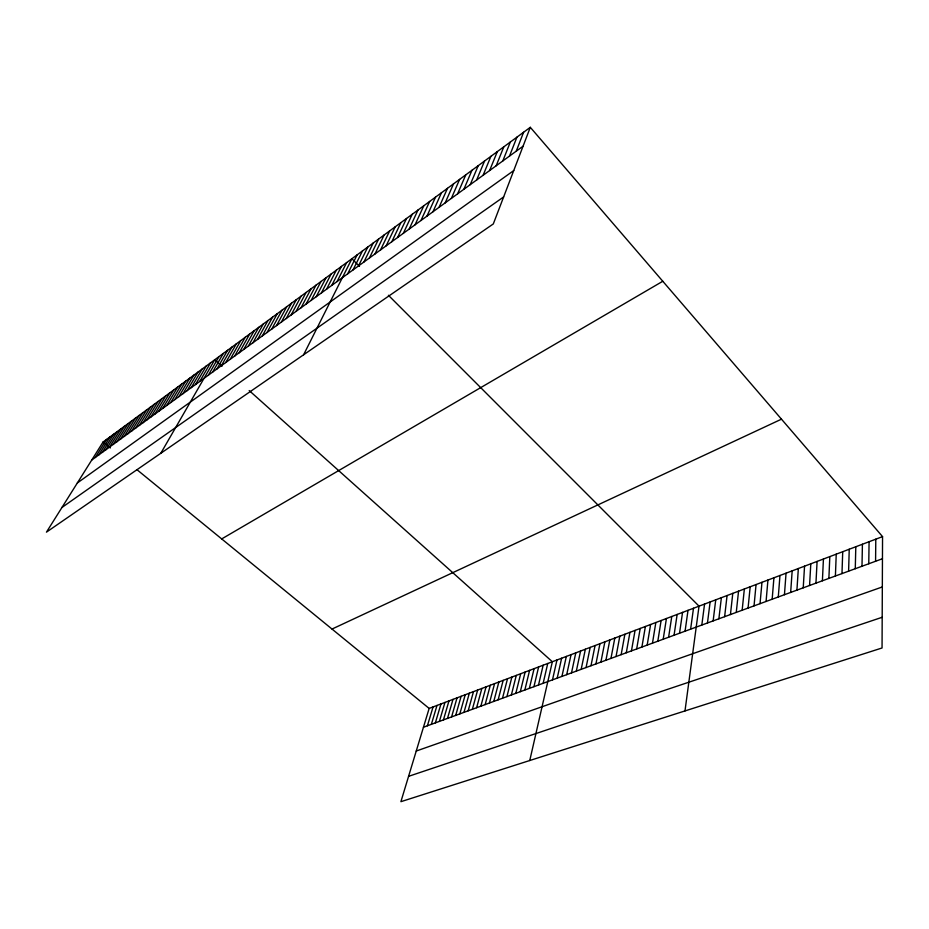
<?xml version="1.0" encoding="UTF-8"?>
<svg xmlns="http://www.w3.org/2000/svg" width="929" height="929" viewBox="0 0 929 929"><rect width="100%" height="100%" fill="white"/><g stroke="black" fill="none" stroke-linecap="round" stroke-linejoin="round"><path stroke-width="1.39" d="M882.55 536.614L882.051 647.977L400.898 801.681L429.152 708.421L882.55 536.614L530.296 127.319L103.073 442.007L46.45 532.154L493.299 223.947L530.296 127.319M875.582 561.255L875.792 539.168M868.766 563.764L869.079 541.712M861.996 566.249L862.414 544.243M855.272 568.711L855.806 546.74M848.607 571.161L849.234 549.236M841.976 573.588L842.719 551.71M835.403 576.003L836.239 554.16M828.877 578.407L829.818 556.599M822.397 580.788L823.431 559.014M815.952 583.145L817.09 561.418M809.565 585.491L810.796 563.798M803.225 587.825L804.549 566.167M796.919 590.136L798.336 568.525M790.66 592.435L792.17 570.859M784.448 594.711L786.05 573.181M778.281 596.975L779.965 575.481M772.162 599.228L773.927 577.768M766.077 601.458L767.935 580.044M760.027 603.676L761.977 582.297M754.034 605.882L756.055 584.538M748.066 608.065L750.179 586.768M742.155 610.237L744.35 588.974M736.267 612.397L738.543 591.181M730.438 614.545L732.784 593.364M724.632 616.67L727.07 595.524M718.872 618.784L721.38 597.684M713.147 620.886L715.736 599.82M707.468 622.976L710.128 601.946M701.825 625.043L704.554 604.059M684.987 710.929L699.026 606.149L388.403 295.271M690.619 629.154L693.499 608.251M685.068 631.197L688.017 610.33M679.54 633.23L682.56 612.385M674.059 635.239L677.148 614.441M668.613 637.236L671.772 616.484M663.201 639.222L666.43 618.505M657.825 641.196L661.111 620.514M652.483 643.158L655.839 622.511M647.176 645.109L650.602 624.509M641.904 647.048L645.388 626.483M636.667 648.965L640.209 628.434M631.453 650.881L635.064 630.385M626.285 652.773L629.955 632.324M621.141 654.666L624.88 634.252M616.043 656.536L619.829 636.156M610.968 658.406L614.812 638.06M605.929 660.252L609.83 639.953M600.912 662.087L604.872 641.823M595.93 663.921L599.948 643.692M590.983 665.733L595.059 645.55M586.071 667.545L590.194 647.385M581.182 669.333L585.363 649.22M576.328 671.121L580.567 651.043M571.498 672.886L575.783 652.855M566.702 674.651L571.045 654.643M561.94 676.405L566.33 656.431M557.203 678.135L561.639 658.208M552.488 679.865L556.982 659.973M529.762 760.526L552.349 661.738L249.181 390.552M543.151 683.291L547.738 663.48M538.53 684.987L543.163 665.21M533.931 686.682L538.623 666.941M529.367 688.354L534.094 668.648M524.827 690.026L529.6 670.355M520.31 691.675L525.129 672.05M515.827 693.324L520.681 673.734M511.368 694.962L516.269 675.406M506.932 696.599L511.879 677.067M502.519 698.213L507.513 678.716M498.141 699.816L503.17 680.365M493.787 701.418L498.861 682.002M489.455 703.009L494.565 683.628M485.147 704.588L490.303 685.242M480.862 706.168L486.064 686.845M476.612 707.724L481.849 688.447M472.373 709.28L477.657 690.038M468.17 710.824L473.488 691.617M463.989 712.357L469.342 693.185M459.832 713.89L465.22 694.753M455.698 715.4L461.121 696.297M451.587 716.909L457.045 697.842M447.499 718.407L452.992 699.386M443.435 719.905L448.962 700.907M439.394 721.392L444.956 702.429M435.364 722.867L440.973 703.938M431.37 724.33L437.002 705.436M427.398 725.793L433.065 706.934M516.245 151.183L523.584 132.255M509.487 156.095L516.93 137.155M502.798 160.961L510.346 142.009M496.167 165.792L503.808 146.828M489.595 170.564L497.329 151.601M483.092 175.302L490.907 156.327M476.635 180.005L484.543 161.019M470.225 184.662L478.226 165.664M463.885 189.272L471.978 170.274M457.602 193.859L465.766 174.849M451.366 198.388L459.611 179.378M445.177 202.894L453.515 183.872M439.057 207.353L447.464 188.32M432.972 211.766L441.472 192.744M426.945 216.155L435.527 197.122M420.976 220.498L429.628 201.465M415.054 224.806L423.775 205.773M409.178 229.08L417.969 210.047M403.349 233.318L412.221 214.285M397.577 237.522L406.507 218.501M391.852 241.691L400.852 222.67M386.162 245.825L395.231 226.804M380.53 249.924L389.657 230.903M374.944 253.989L384.13 234.979M369.394 258.03L378.649 239.008M363.901 262.024L373.214 243.015M358.443 265.996L367.826 246.986M353.032 269.933L362.473 250.935M347.667 273.834L357.154 254.848M303.586 354.808L351.894 258.726L359.488 266.321M337.041 281.568L346.645 262.593M331.781 285.4L341.431 266.426M326.567 289.198L336.275 270.234M321.388 292.96L331.142 274.009M316.243 296.699L326.056 277.759M311.145 300.415L321.004 281.475M306.094 304.085L315.999 285.168M301.077 307.743L311.029 288.826M296.096 311.366L306.094 292.461M291.149 314.954L301.193 296.072M286.248 318.531L296.339 299.649M281.382 322.073L291.52 303.202M276.552 325.58L286.724 306.721M271.756 329.063L281.975 310.228M267.006 332.524L277.26 313.7M262.28 335.961L272.58 317.149M257.6 339.375L267.935 320.563M252.955 342.755L263.325 323.966M248.333 346.111L258.75 327.333M243.758 349.443L254.198 330.689M239.206 352.753L249.692 334.01M234.689 356.039L245.21 337.308M230.218 359.302L240.762 340.583M225.759 362.531L236.349 343.835M221.346 365.747L231.96 347.063M216.968 368.941L227.617 350.268M212.613 372.099L223.297 353.45M208.293 375.246L219 356.608M199.747 381.471L210.511 362.867M160.798 453.294L214.738 359.744L222.008 366.247M195.52 384.548L206.308 365.956M191.316 387.602L202.139 369.034M187.147 390.633L198.005 372.076M183.013 393.641L193.882 375.107M178.902 396.637L189.806 378.115M174.815 399.609L185.742 381.111M166.744 405.485L177.718 387.021M170.762 402.547L181.712 384.072M162.738 408.388L173.746 389.948M158.778 411.28L169.798 392.862M154.829 414.148L165.873 395.742M150.916 416.993L161.983 398.611M143.171 422.637L154.272 404.289M147.026 419.827L158.116 401.456M139.327 425.424L150.452 407.099M135.518 428.199L146.666 409.898M127.981 433.68L139.164 415.426M131.732 430.951L142.903 412.662M124.242 436.398L135.448 418.155M116.857 441.774L128.086 423.578M120.538 439.103L131.755 420.872M113.199 444.445L124.44 426.26M109.564 447.081L120.828 428.931M102.364 452.33L113.652 434.203M105.952 449.717L117.228 431.579M98.799 454.92L110.11 436.827M95.257 457.498L106.58 439.417M91.739 460.052L523.05 146.225M77.339 482.975L513.749 170.553M61.953 507.478L503.646 196.936M221.694 538.925L662.783 281.266M332.013 629.061L781.475 419.176M423.45 727.244L882.457 558.735M416.238 751.038L882.329 586.954M408.586 776.33L882.19 617.274M103.073 442.007L110.342 447.941M136.935 469.668L429.152 708.421"/></g></svg>
